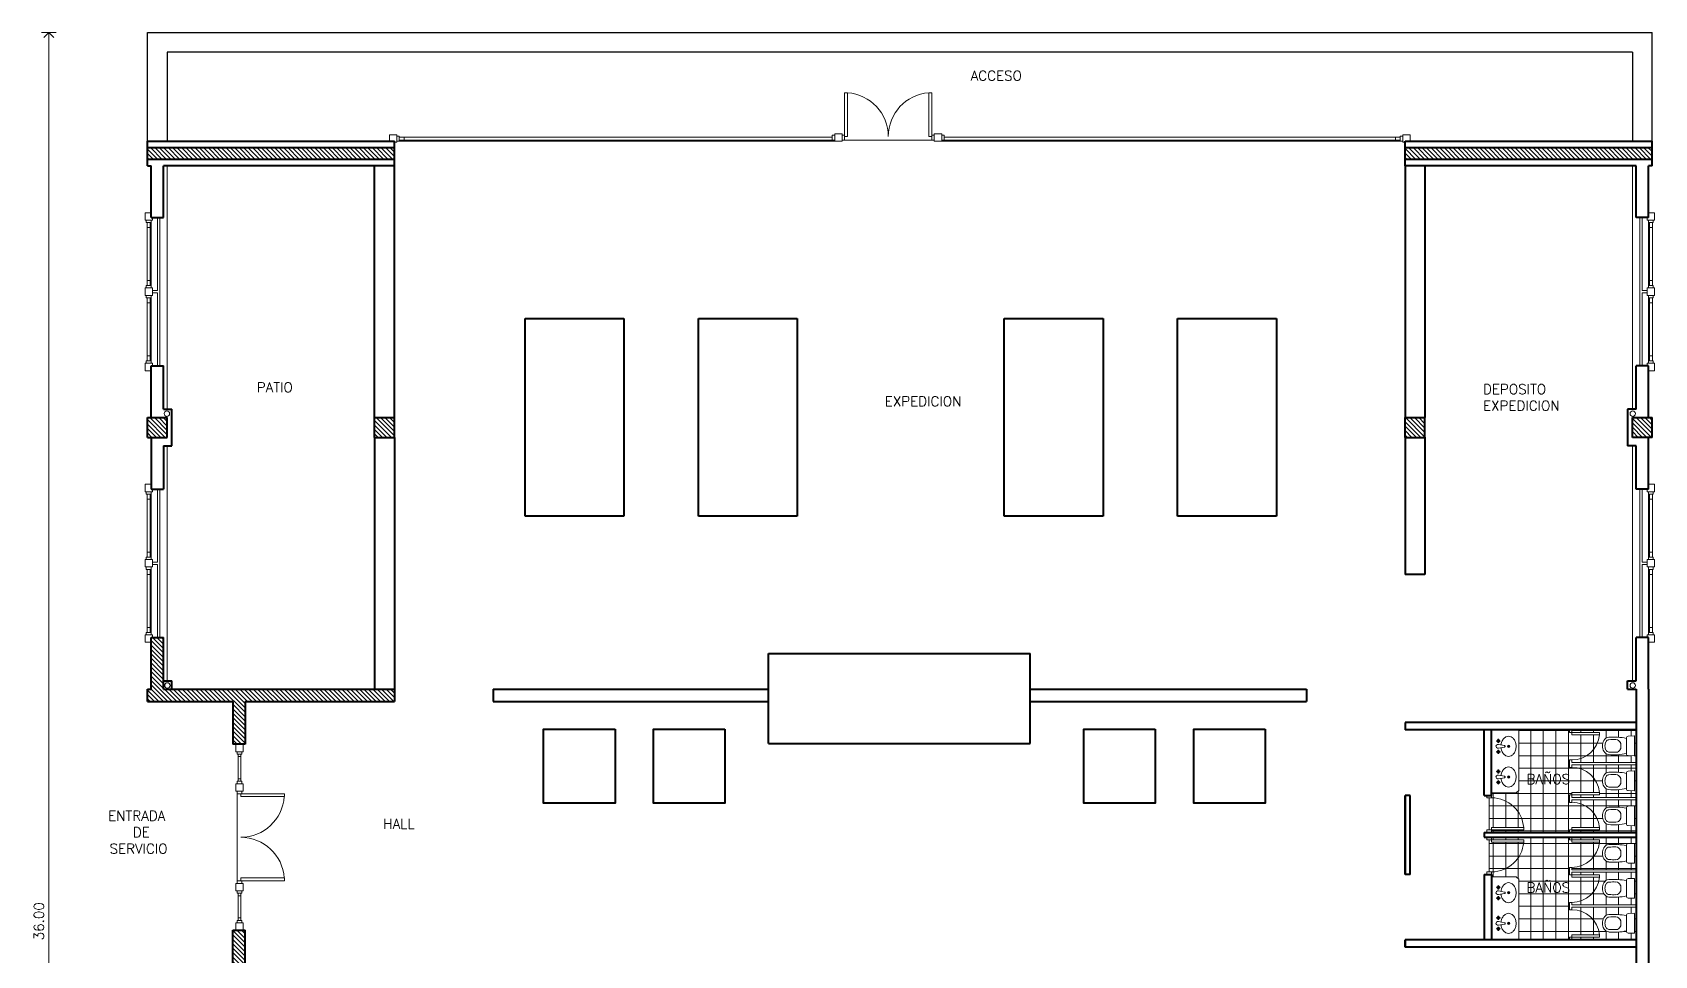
# Model space of a CAD drawing. Extents: x 952 to 1351, y -109 to 188.
# Drawn here: x 1033.62 to 1066.48, y 169.06 to 187.75 of the extents above; entities that cross this region are included whole.
import ezdxf

# ---------------------------------------------------------------- set-up
doc = ezdxf.new("R2010")
doc.units = 0
doc.header["$LTSCALE"] = 0.5
doc.layers.get('0').update_dxf_attribs({"linetype": 'CONTINUOUS'})
doc.layers.get('Defpoints').update_dxf_attribs({"linetype": 'CONTINUOUS'})
for name, color, linetype, lineweight in [('Acotaciones', 9, 'CONTINUOUS', 9), ('Carpintería', 55, 'CONTINUOUS', 20), ('Detalles .05', 243, 'CONTINUOUS', 5), ('Detalles 01', 8, 'CONTINUOUS', 9), ('Equipamiento fijo', 31, 'CONTINUOUS', 13), ('Equipamiento movil', 33, 'CONTINUOUS', 9), ('Muros corte', 7, 'CONTINUOUS', 40), ('Muros vista', 253, 'CONTINUOUS', 25), ('Punta 02', 11, 'CONTINUOUS', 20), ('Tratamiento pisos', 251, 'CONTINUOUS', 9)]:
    doc.layers.add(name, color=color, linetype=linetype, lineweight=lineweight)
doc.styles.add('Texto 2 mm', font='simplex.shx', dxfattribs={"height": 0.2})
doc.dimstyles.new('Segunda línea', dxfattribs={"dimscale": 0, "dimtxt": 0.2, "dimasz": 0.2, "dimexe": 0.15, "dimexo": 0.5, "dimgap": 0.1, "dimtad": 1, "dimzin": 4, "dimdsep": 46, "dimtxsty": 'Texto 2 mm', "dimblk": 'OPEN90', "dimcen": 2.5, "dimclrd": 256, "dimclre": 256, "dimclrt": 256, "dimadec": 0, "dimazin": 0, "dimtfac": 1, "dimtmove": 2, "dimatfit": 3, "dimldrblk": 'OPEN90', "dimfxl": 1, "dimtolj": 1, "dimtzin": 0, "dimlwd": -1, "dimlwe": -1, "dimarcsym": 0})
pattern_1 = [(360, (-46.52064, 50.42395), (6e-17, 0.254), []), (90, (-46.52064, 50.42395), (-0.254, 8e-17), [])]
pattern_2 = [(315, (938.219886, 1278.5997), (0.0449012806, 0.0449012806), [])]
pattern_3 = [(315, (923.744886, 1278.5997), (0.0449012806, 0.0449012806), [])]

# ---------------------------------------------------------------- blocks, each defined once
blk = doc.blocks.new('Lavamanos')
at = {"layer": 'Equipamiento movil'}
for p, q in [((-0.118, -0.158), (-0.138, -0.154)), ((-0.118, -0.167), (-0.138, -0.171)), ((-0.114, -0.154), (-0.118, -0.133)), ((-0.114, -0.171), (-0.118, -0.192)), ((-0.105, -0.154), (-0.101, -0.133)), ((-0.105, -0.171), (-0.101, -0.192)), ((-0.101, -0.158), (-0.08, -0.154)), ((-0.101, -0.167), (-0.08, -0.171)), ((-0.015, -0.037), (-0.038, -0.156)), ((0.013, -0.037), (0.036, -0.156)), ((0.102, -0.158), (0.081, -0.154)), ((0.102, -0.167), (0.081, -0.171)), ((0.106, -0.154), (0.102, -0.133)), ((0.106, -0.171), (0.102, -0.192)), ((0.115, -0.154), (0.119, -0.133)), ((0.115, -0.171), (0.119, -0.192)), ((0.119, -0.158), (0.14, -0.154)), ((0.119, -0.167), (0.14, -0.171))]:
    blk.add_line(p, q, dxfattribs=at)
for centre, radius in [((-0.001, 0.048), 0.0249), ((-0.001, 0.048), 0.014), ((-0.109, -0.162), 0.00541), ((0.11, -0.162), 0.00541)]:
    blk.add_circle(centre, radius, dxfattribs=at)
for centre, radius, start, end in [((-0.09, 0.045), 0.115, 150.9639, 180), ((-0.09, 0.045), 0.115, 180, 209.0361), ((-0.047, 0.021), 0.164, 126.7285, 150.9639), ((-0.019, -0.016), 0.211, 107.1746, 126.7285), ((-0.001, -0.075), 0.272, 90, 107.1746), ((-0.001, -0.075), 0.272, 72.8254, 90), ((0.017, -0.016), 0.211, 53.2715, 72.8254), ((0.045, 0.021), 0.164, 29.0361, 53.2715), ((0.088, 0.045), 0.115, 0, 29.0361), ((0.088, 0.045), 0.115, 330.9639, 360), ((-0.047, 0.069), 0.164, 209.0361, 233.2715), ((-0.019, 0.106), 0.211, 233.2715, 252.8254), ((-0.136, -0.163), 0.00882, 105.2781, 254.7219), ((-0.109, -0.162), 0.0226, 108.6122, 162.265), ((-0.109, -0.162), 0.0226, 198.6122, 252.265), ((-0.109, -0.136), 0.00882, 15.2781, 164.7219), ((-0.109, -0.162), 0.00976, 119.0054, 153.1041), ((-0.109, -0.162), 0.00976, 209.0054, 243.1041), ((-0.109, -0.189), 0.00882, 195.2781, 344.7219), ((-0.117, -0.163), 0.00254, 349.6493, 12.8593), ((-0.109, -0.155), 0.00254, 259.6493, 282.8593), ((-0.109, -0.17), 0.00254, 79.6493, 102.8593), ((-0.109, -0.162), 0.00976, 29.0054, 63.1041), ((-0.109, -0.162), 0.00976, 299.0054, 333.1041), ((-0.101, -0.162), 0.00254, 169.6493, 192.8593), ((-0.109, -0.162), 0.0226, 18.6122, 72.265), ((-0.109, -0.162), 0.0226, 288.6122, 342.265), ((-0.001, 0.165), 0.272, 252.8254, 264.2829), ((-0.083, -0.162), 0.00882, 285.2781, 74.7219), ((-0.001, -0.171), 0.0398, 158.1761, 21.8239), ((-0.001, -0.035), 0.014, 352.3829, 187.2442), ((-0.001, 0.165), 0.272, 275.7171, 287.1746), ((0.084, -0.162), 0.00882, 105.2781, 254.7219), ((0.017, 0.106), 0.211, 287.1746, 306.7285), ((0.11, -0.162), 0.0226, 107.735, 161.3878), ((0.11, -0.162), 0.0226, 197.735, 251.3878), ((0.111, -0.136), 0.00882, 15.2781, 164.7219), ((0.11, -0.162), 0.00976, 116.8959, 150.9946), ((0.11, -0.162), 0.00976, 206.8959, 240.9946), ((0.11, -0.189), 0.00882, 195.2781, 344.7219), ((0.103, -0.162), 0.00254, 347.1407, 10.3507), ((0.111, -0.155), 0.00254, 257.1407, 280.3507), ((0.11, -0.17), 0.00254, 77.1407, 100.3507), ((0.11, -0.162), 0.00976, 26.8959, 60.9946), ((0.11, -0.162), 0.00976, 296.8959, 330.9946), ((0.118, -0.163), 0.00254, 167.1407, 190.3507), ((0.11, -0.162), 0.0226, 287.735, 341.3878), ((0.11, -0.162), 0.0226, 17.735, 71.3878), ((0.137, -0.163), 0.00882, 285.2781, 74.7219), ((0.045, 0.069), 0.164, 306.7285, 330.9639)]:
    blk.add_arc(centre, radius, start, end, dxfattribs=at)
blk = doc.blocks.new('inodoro')
at = {"layer": 'Equipamiento fijo'}
for p, q in [((-0.197, 0.127), (-0.202, 0.008)), ((0.194, 0), (-0.194, 0)), ((-0.157, 0.165), (0.157, 0.165)), ((0.197, 0.127), (0.202, 0.008))]:
    blk.add_line(p, q, dxfattribs=at)
for centre, radius, start, end in [((1.09, 0.422), 1.27, 175.4777, 191.6858), ((-0.051, 0.512), 0.125, 117.5857, 175.5072), ((1.095, 0.422), 1.224, 175.5072, 182.1425), ((-0.028, 0.381), 0.101, 182.7072, 247.2321), ((-0.051, 0.512), 0.075, 117.5857, 175.5072), ((0, 0.415), 0.235, 90, 117.5857), ((0, 0.415), 0.185, 90, 117.5857), ((0, 0.415), 0.235, 62.4143, 90), ((0, 0.415), 0.185, 62.4143, 90), ((0.028, 0.381), 0.101, 292.7679, 357.2928), ((0.051, 0.512), 0.075, 4.4928, 62.4143), ((0.051, 0.512), 0.125, 4.4928, 62.4143), ((-1.095, 0.422), 1.224, 357.8575, 4.4928), ((-1.024, 0.418), 1.205, 347.8749, 4.9616), ((-0.194, 0.008), 0.00803, 177.6578, 269.7397), ((-0.157, 0.125), 0.04, 90, 177.3974), ((-0.014, 0.396), 0.12, 243.7978, 262.0389), ((0, 0.483), 0.208, 261.594, 278.406), ((0.014, 0.396), 0.12, 277.9611, 296.2022), ((0.157, 0.125), 0.04, 2.6026, 90), ((0.195, 0.007), 0.00742, 265.6488, 0.2402), ((0.194, 0.008), 0.008, 355.889, 2.6026)]:
    blk.add_arc(centre, radius, start, end, dxfattribs=at)
blk = doc.blocks.new('_Open90')
at = {"color": 0, "linetype": 'ByBlock', "lineweight": -2}
for p, q in [((0, 0), (-1, 0)), ((-0.5, 0.5), (0, 0)), ((0, 0), (-0.5, -0.5))]:
    blk.add_line(p, q, dxfattribs=at)
blk = doc.blocks.new('*D432')
at = {"layer": 'Acotaciones', "transparency": 16777216}
for p, q in [((1034.1, 187.754), (1033.8, 187.754)), ((1033.95, 187.554), (1033.95, 151.954)), ((1034.1, 151.754), (1033.8, 151.754))]:
    blk.add_line(p, q, dxfattribs=at)
at = {"layer": 'Defpoints', "color": 0, "transparency": 16777216}
for p in [(1034.6, 187.754), (1033.95, 151.754), (1034.6, 151.754)]:
    blk.add_point(p, dxfattribs=at)
at = {"layer": 'Acotaciones', "transparency": 16777216, "xscale": 0.2, "yscale": 0.2, "zscale": 0.2}
for p, rotation in [((1033.95, 187.754), 90), ((1033.95, 151.754), 270)]:
    blk.add_blockref('_Open90', p, dxfattribs=dict(at, rotation=rotation))
at = {"layer": 'Acotaciones', "transparency": 16777216, "insert": (1033.75, 169.754), "char_height": 0.2, "attachment_point": 5, "rotation": 90, "style": 'Texto 2 mm'}
blk.add_mtext('\\A1;36.00', dxfattribs=at)

msp = doc.modelspace()

# ---------------------------------------------------------------- hatches: boundary and pattern name
at = {"layer": 'Detalles 01'}
h = msp.add_hatch(dxfattribs=at)
h.set_pattern_fill('ANSI31', color=256, scale=0.02, angle=-90, style=0)
h.set_pattern_definition(pattern_3)
h.paths.add_polyline_path([(1040.95, 185.184), (1040.95, 185.424), (1035.95, 185.424), (1035.95, 185.184)])
h = msp.add_hatch(dxfattribs=at)
h.set_pattern_fill('ANSI31', color=256, scale=0.02, angle=-90, style=0)
h.set_pattern_definition([(315, (891.002203, 1281.41947), (0.0449012806, 0.0449012806), [])])
h.paths.add_polyline_path([(1066.425, 185.184), (1066.425, 185.424), (1061.425, 185.424), (1061.425, 185.184)])
h = msp.add_hatch(dxfattribs=at)
h.set_pattern_fill('ANSI31', color=256, scale=0.02, angle=-90, style=0)
h.set_pattern_definition(pattern_3)
h.paths.add_polyline_path([(1036.35, 179.554), (1036.35, 179.954), (1035.95, 179.954), (1035.95, 179.554)])
h = msp.add_hatch(dxfattribs=at)
h.set_pattern_fill('ANSI31', color=256, scale=0.02, angle=-90, style=0)
h.set_pattern_definition(pattern_3)
h.paths.add_polyline_path([(1040.55, 179.554), (1040.95, 179.554), (1040.95, 179.954), (1040.55, 179.954)])
h = msp.add_hatch(dxfattribs=at)
h.set_pattern_fill('ANSI31', color=256, scale=0.02, angle=-90, style=0)
h.set_pattern_definition(pattern_2)
h.paths.add_polyline_path([(1061.425, 179.954), (1061.425, 179.554), (1061.825, 179.554), (1061.825, 179.954)])
h = msp.add_hatch(dxfattribs=at)
h.set_pattern_fill('ANSI31', color=256, scale=0.02, angle=-90, style=0)
h.set_pattern_definition(pattern_2)
h.paths.add_polyline_path([(1066.425, 179.954), (1066.025, 179.954), (1066.025, 179.554), (1066.425, 179.554)])
h = msp.add_hatch(dxfattribs=at)
h.set_pattern_fill('ANSI31,_O', color=256, scale=0.02, angle=-90)
h.set_pattern_definition(pattern_3)
h.paths.add_polyline_path([(1037.675, 173.338), (1037.925, 173.338), (1037.925, 174.204), (1040.95, 174.204), (1040.95, 174.454), (1036.275, 174.454), (1036.275, 175.504), (1036.025, 175.504), (1036.025, 174.454), (1035.95, 174.454), (1035.95, 174.204), (1037.675, 174.204)])
h = msp.add_hatch(dxfattribs=at)
h.set_pattern_fill('ANSI31,_O', color=256, scale=0.02, angle=-90)
h.set_pattern_definition(pattern_3)
h.paths.add_polyline_path([(1037.925, 169.571), (1037.675, 169.571), (1037.675, 168.704), (1035.95, 168.704), (1035.95, 168.454), (1036.025, 168.454), (1036.025, 167.404), (1036.275, 167.404), (1036.275, 168.454), (1040.95, 168.454), (1040.95, 168.704), (1037.925, 168.704)])
at = {"layer": 'Tratamiento pisos'}
h = msp.add_hatch(dxfattribs=at)
h.set_pattern_fill('NET,_O', color=256, scale=0.08)
h.set_pattern_definition(pattern_1)
h.paths.add_polyline_path([(1064.8, 172.871), (1064.75, 172.871), (1064.75, 173.021), (1064.8, 173.021, 0.385126), (1065.358, 173.529), (1064.8, 173.529), (1064.8, 173.579), (1064.75, 173.579), (1064.75, 173.629), (1063.725, 173.629), (1063.725, 172.404), (1063.675, 172.354), (1063.175, 172.354), (1063.175, 172.304), (1063.175, 172.254, -0.389604), (1063.825, 171.654), (1063.825, 171.604), (1063.175, 171.604), (1063.175, 171.554), (1064.75, 171.554), (1064.75, 171.604), (1064.8, 171.604), (1064.8, 171.654), (1065.358, 171.654, 0.385126), (1064.8, 172.162), (1064.75, 172.162), (1064.75, 172.312), (1064.8, 172.312), (1064.8, 172.362), (1065.358, 172.362, 0.385295)])
h.paths.add_polyline_path([(1063.175, 172.254), (1063.125, 172.254), (1063.125, 171.604), (1063.175, 171.604), (1063.175, 171.654), (1063.825, 171.654, 0.389604)])
h.paths.add_polyline_path([(1063.825, 171.354), (1063.175, 171.354), (1063.175, 171.404), (1063.125, 171.404), (1063.125, 170.754), (1063.175, 170.754, 0.389604)])
h.paths.add_polyline_path([(1065.358, 171.354), (1064.8, 171.354), (1064.8, 171.404), (1064.75, 171.404), (1064.75, 171.454), (1063.175, 171.454), (1063.175, 171.404), (1063.825, 171.404), (1063.825, 171.354, -0.389604), (1063.175, 170.754), (1063.175, 170.704), (1063.175, 170.654), (1063.675, 170.654), (1063.7, 170.629), (1065.356, 170.629, 0.00745), (1065.358, 170.646), (1064.8, 170.646), (1064.8, 170.696), (1064.75, 170.696), (1064.75, 170.846), (1064.8, 170.846, 0.385126)])
h.paths.add_polyline_path([(1065.356, 170.629), (1063.7, 170.629), (1063.725, 170.604), (1063.725, 169.379), (1064.75, 169.379), (1064.75, 169.429), (1064.8, 169.429), (1064.8, 169.479), (1065.358, 169.479, 0.385126), (1064.8, 169.987), (1064.75, 169.987), (1064.75, 170.137), (1064.8, 170.137, 0.376763)])
h = msp.add_hatch(dxfattribs=at)
h.set_pattern_fill('NET,_O', color=256, scale=0.08)
h.set_pattern_definition(pattern_1)
h.paths.add_polyline_path([(1066.1, 173.629), (1064.8, 173.629), (1064.8, 173.579), (1065.358, 173.579), (1065.358, 173.529, -0.385126), (1064.8, 173.021), (1064.8, 172.971), (1066.1, 172.971)])
h.paths.add_polyline_path([(1065.447, 173.196, -0.12095), (1065.42, 173.305, -0.12095), (1065.447, 173.414, -0.258252), (1065.548, 173.48, -0.070839), (1065.905, 173.458), (1065.905, 173.461, -0.400971), (1065.943, 173.501), (1066.062, 173.507, -0.430271), (1066.07, 173.499), (1066.07, 173.111, -0.437884), (1066.063, 173.103, -0.029302), (1066.062, 173.103), (1065.943, 173.108, -0.400971), (1065.905, 173.148), (1065.905, 173.151, -0.074693), (1065.548, 173.129, -0.258252)], flags=16)
h.paths.add_polyline_path([(1065.491, 173.219, -0.12095), (1065.47, 173.305, -0.12095), (1065.491, 173.39, -0.258252), (1065.552, 173.431, -0.028516), (1065.691, 173.434, -0.295056), (1065.782, 173.372, -0.07976), (1065.793, 173.335, -0.073488), (1065.793, 173.274, -0.07976), (1065.782, 173.238, -0.295056), (1065.691, 173.176, -0.028516), (1065.552, 173.179, -0.258252)], flags=0)
h = msp.add_hatch(dxfattribs=at)
h.set_pattern_fill('NET,_O', color=256, scale=0.08)
h.set_pattern_definition(pattern_1)
h.paths.add_polyline_path([(1066.1, 172.921), (1064.8, 172.921), (1064.8, 172.871, -0.385126), (1065.358, 172.362), (1065.358, 172.312), (1064.8, 172.312), (1064.8, 172.262), (1066.1, 172.262)])
h.paths.add_polyline_path([(1065.447, 172.705, -0.258252), (1065.548, 172.772, -0.070839), (1065.905, 172.75), (1065.905, 172.753, -0.400971), (1065.943, 172.793), (1066.062, 172.798, -0.430271), (1066.07, 172.79), (1066.07, 172.402, -0.437884), (1066.063, 172.394, -0.029302), (1066.062, 172.394), (1065.943, 172.4, -0.400971), (1065.905, 172.44), (1065.905, 172.443, -0.074693), (1065.548, 172.421, -0.258252), (1065.447, 172.487, -0.12095), (1065.42, 172.596, -0.12095)], flags=16)
h.paths.add_polyline_path([(1065.491, 172.682, -0.258252), (1065.552, 172.722, -0.028516), (1065.691, 172.725, -0.295056), (1065.782, 172.663, -0.07976), (1065.793, 172.627, -0.073488), (1065.793, 172.566, -0.07976), (1065.782, 172.529, -0.295056), (1065.691, 172.467, -0.028516), (1065.552, 172.47, -0.258252), (1065.491, 172.51, -0.12095), (1065.47, 172.596, -0.12095)], flags=0)
h = msp.add_hatch(dxfattribs=at)
h.set_pattern_fill('NET,_O', color=256, scale=0.08)
h.set_pattern_definition(pattern_1)
h.paths.add_polyline_path([(1066.1, 172.212), (1064.8, 172.212), (1064.8, 172.162, -0.385126), (1065.358, 171.654), (1065.358, 171.604), (1064.8, 171.604), (1064.8, 171.554), (1066.1, 171.554)])
h.paths.add_polyline_path([(1065.548, 172.064, -0.070839), (1065.905, 172.041), (1065.905, 172.045, -0.400971), (1065.943, 172.085), (1066.062, 172.09, -0.430271), (1066.07, 172.082), (1066.07, 171.694, -0.437884), (1066.063, 171.686, -0.029302), (1066.062, 171.686), (1065.943, 171.691, -0.400971), (1065.905, 171.731), (1065.905, 171.735, -0.074693), (1065.548, 171.712, -0.258252), (1065.447, 171.779, -0.12095), (1065.42, 171.888, -0.12095), (1065.447, 171.997, -0.258252)], flags=16)
h.paths.add_polyline_path([(1065.552, 172.014, -0.028516), (1065.691, 172.017, -0.295056), (1065.782, 171.955, -0.07976), (1065.793, 171.918, -0.073488), (1065.793, 171.858, -0.07976), (1065.782, 171.821, -0.295056), (1065.691, 171.759, -0.028516), (1065.552, 171.762, -0.258252), (1065.491, 171.802, -0.12095), (1065.47, 171.888, -0.12095), (1065.491, 171.974, -0.258252)], flags=0)
h = msp.add_hatch(dxfattribs=at)
h.set_pattern_fill('NET,_O', color=256, scale=0.08)
h.set_pattern_definition(pattern_1)
h.paths.add_polyline_path([(1066.1, 171.454), (1064.8, 171.454), (1064.8, 171.404), (1065.358, 171.404), (1065.358, 171.354, -0.385126), (1064.8, 170.846), (1064.8, 170.796), (1066.1, 170.796)])
h.paths.add_polyline_path([(1065.548, 171.305, -0.070839), (1065.905, 171.283), (1065.905, 171.286, -0.400971), (1065.943, 171.326), (1066.062, 171.332, -0.430271), (1066.07, 171.324), (1066.07, 170.936, -0.437884), (1066.063, 170.928, -0.029302), (1066.062, 170.928), (1065.943, 170.933, -0.400971), (1065.905, 170.973), (1065.905, 170.976, -0.074693), (1065.548, 170.954, -0.258252), (1065.447, 171.021, -0.12095), (1065.42, 171.13, -0.12095), (1065.447, 171.239, -0.258252)], flags=16)
h.paths.add_polyline_path([(1065.552, 171.256, -0.028516), (1065.691, 171.259, -0.295056), (1065.782, 171.197, -0.07976), (1065.793, 171.16, -0.073488), (1065.793, 171.099, -0.07976), (1065.782, 171.063, -0.295056), (1065.691, 171.001, -0.028516), (1065.552, 171.004, -0.258252), (1065.491, 171.044, -0.12095), (1065.47, 171.13, -0.12095), (1065.491, 171.215, -0.258252)], flags=0)
h = msp.add_hatch(dxfattribs=at)
h.set_pattern_fill('NET,_O', color=256, scale=0.08)
h.set_pattern_definition(pattern_1)
h.paths.add_polyline_path([(1066.1, 170.629), (1065.356, 170.629, -0.376596), (1064.8, 170.137), (1064.8, 170.087), (1066.1, 170.087)])
h.paths.add_polyline_path([(1065.447, 170.312, -0.12095), (1065.42, 170.421, -0.12095), (1065.447, 170.53, -0.258252), (1065.548, 170.597, -0.070839), (1065.905, 170.575), (1065.905, 170.578, -0.400971), (1065.943, 170.618), (1066.062, 170.623, -0.430271), (1066.07, 170.615), (1066.07, 170.227, -0.437884), (1066.063, 170.219, -0.029302), (1066.062, 170.219), (1065.943, 170.225, -0.400971), (1065.905, 170.265), (1065.905, 170.268, -0.074693), (1065.548, 170.246, -0.258252)], flags=16)
h.paths.add_polyline_path([(1065.491, 170.335, -0.12095), (1065.47, 170.421, -0.12095), (1065.491, 170.507, -0.258252), (1065.552, 170.547, -0.028516), (1065.691, 170.55, -0.295056), (1065.782, 170.488, -0.07976), (1065.793, 170.452, -0.073488), (1065.793, 170.391, -0.07976), (1065.782, 170.354, -0.295056), (1065.691, 170.292, -0.028516), (1065.552, 170.295, -0.258252)], flags=0)
h.paths.add_polyline_path([(1066.1, 170.746), (1064.8, 170.746), (1064.8, 170.696), (1065.358, 170.696), (1065.358, 170.646, -0.00745), (1065.356, 170.629), (1066.1, 170.629)])
h = msp.add_hatch(dxfattribs=at)
h.set_pattern_fill('NET,_O', color=256, scale=0.08)
h.set_pattern_definition(pattern_1)
h.paths.add_polyline_path([(1066.1, 170.037), (1064.8, 170.037), (1064.8, 169.987, -0.385126), (1065.358, 169.479), (1065.358, 169.429), (1064.8, 169.429), (1064.8, 169.379), (1066.1, 169.379)])
h.paths.add_polyline_path([(1065.548, 169.889, -0.070839), (1065.905, 169.866), (1065.905, 169.87, -0.400971), (1065.943, 169.91), (1066.062, 169.915, -0.430271), (1066.07, 169.907), (1066.07, 169.519, -0.437884), (1066.063, 169.511, -0.029302), (1066.062, 169.511), (1065.943, 169.516, -0.400971), (1065.905, 169.556), (1065.905, 169.56, -0.074693), (1065.548, 169.537, -0.258252), (1065.447, 169.604, -0.12095), (1065.42, 169.713, -0.12095), (1065.447, 169.822, -0.258252)], flags=16)
h.paths.add_polyline_path([(1065.552, 169.839, -0.028516), (1065.691, 169.842, -0.295056), (1065.782, 169.78, -0.07976), (1065.793, 169.743, -0.073488), (1065.793, 169.683, -0.07976), (1065.782, 169.646, -0.295056), (1065.691, 169.584, -0.028516), (1065.552, 169.587, -0.258252), (1065.491, 169.627, -0.12095), (1065.47, 169.713, -0.12095), (1065.491, 169.799, -0.258252)], flags=0)

# ---------------------------------------------------------------- linework, layer by layer
at = {"layer": 'Carpintería'}
for p, q in [((1050.07, 186.532), (1050.07, 185.649)), ((1050.07, 186.532), (1050.13, 186.532)), ((1050.13, 186.532), (1050.13, 185.649)), ((1051.776, 186.532), (1051.776, 185.649)), ((1051.836, 186.532), (1051.776, 186.532)), ((1051.836, 186.532), (1051.836, 185.649)), ((1041, 185.679), (1040.85, 185.679)), ((1040.85, 185.679), (1040.85, 185.554)), ((1041, 185.529), (1041, 185.679)), ((1041, 185.654), (1041.05, 185.654)), ((1041.05, 185.654), (1041.05, 185.554)), ((1049.87, 185.674), (1049.82, 185.674)), ((1049.82, 185.574), (1049.82, 185.674)), ((1050.02, 185.699), (1049.87, 185.699)), ((1049.87, 185.699), (1049.87, 185.549)), ((1050.02, 185.699), (1050.02, 185.549)), ((1050.02, 185.674), (1050.07, 185.674)), ((1050.07, 185.674), (1050.07, 185.574)), ((1050.07, 185.649), (1050.13, 185.649)), ((1051.836, 185.649), (1051.776, 185.649)), ((1051.886, 185.674), (1051.836, 185.674)), ((1051.836, 185.574), (1051.836, 185.674)), ((1052.036, 185.699), (1051.886, 185.699)), ((1051.886, 185.699), (1051.886, 185.549)), ((1052.036, 185.699), (1052.036, 185.549)), ((1052.036, 185.674), (1052.086, 185.674)), ((1052.086, 185.674), (1052.086, 185.574)), ((1061.375, 185.654), (1061.325, 185.654)), ((1061.325, 185.554), (1061.325, 185.654)), ((1061.375, 185.529), (1061.375, 185.679)), ((1061.525, 185.679), (1061.375, 185.679)), ((1061.525, 185.679), (1061.525, 185.554)), ((1041, 185.529), (1040.95, 185.529)), ((1041.05, 185.554), (1041, 185.554)), ((1042.817, 185.634), (1041.05, 185.634)), ((1042.817, 185.574), (1041.05, 185.574)), ((1049.82, 185.634), (1041.15, 185.634)), ((1041.15, 185.634), (1041.15, 185.574)), ((1049.87, 185.574), (1041.15, 185.574)), ((1049.82, 185.574), (1049.87, 185.574)), ((1050.02, 185.549), (1049.87, 185.549)), ((1050.07, 185.574), (1050.02, 185.574)), ((1051.886, 185.574), (1051.836, 185.574)), ((1052.036, 185.549), (1051.886, 185.549)), ((1061.325, 185.574), (1052.036, 185.574)), ((1052.086, 185.574), (1052.036, 185.574)), ((1061.325, 185.634), (1052.086, 185.634)), ((1061.225, 185.574), (1061.225, 185.634)), ((1061.325, 185.554), (1061.375, 185.554)), ((1061.425, 185.529), (1061.375, 185.529)), ((1035.9, 183.954), (1035.9, 184.104)), ((1035.9, 184.104), (1036.025, 184.104)), ((1036.05, 183.954), (1036.05, 184.004)), ((1066.325, 183.954), (1066.325, 184.004)), ((1066.475, 184.104), (1066.35, 184.104)), ((1066.475, 183.954), (1066.475, 184.104)), ((1035.9, 183.954), (1036.05, 183.954)), ((1035.925, 183.954), (1035.925, 183.904)), ((1035.925, 183.904), (1036.025, 183.904)), ((1035.945, 183.904), (1035.945, 182.629)), ((1035.945, 183.804), (1036.005, 183.804)), ((1036.005, 183.904), (1036.005, 182.629)), ((1036.025, 183.904), (1036.025, 183.954)), ((1066.475, 183.954), (1066.325, 183.954)), ((1066.35, 183.904), (1066.35, 183.954)), ((1066.45, 183.904), (1066.35, 183.904)), ((1066.37, 183.904), (1066.37, 182.629)), ((1066.43, 183.804), (1066.37, 183.804)), ((1066.43, 183.904), (1066.43, 182.629)), ((1066.45, 183.954), (1066.45, 183.904)), ((1035.945, 182.729), (1036.005, 182.729)), ((1066.43, 182.729), (1066.37, 182.729)), ((1035.9, 182.429), (1035.9, 182.579)), ((1035.9, 182.579), (1036.05, 182.579)), ((1035.9, 182.429), (1036.05, 182.429)), ((1035.925, 182.579), (1035.925, 182.629)), ((1036.025, 182.629), (1035.925, 182.629)), ((1035.925, 182.429), (1035.925, 182.379)), ((1035.925, 182.379), (1036.025, 182.379)), ((1035.945, 182.379), (1035.945, 181.104)), ((1036.005, 182.379), (1036.005, 181.104)), ((1036.025, 182.629), (1036.025, 182.579)), ((1036.025, 182.379), (1036.025, 182.429)), ((1036.05, 182.429), (1036.05, 182.579)), ((1066.325, 182.429), (1066.325, 182.579)), ((1066.475, 182.579), (1066.325, 182.579)), ((1066.475, 182.429), (1066.325, 182.429)), ((1066.35, 182.629), (1066.45, 182.629)), ((1066.35, 182.629), (1066.35, 182.579)), ((1066.35, 182.379), (1066.35, 182.429)), ((1066.45, 182.379), (1066.35, 182.379)), ((1066.37, 182.379), (1066.37, 181.104)), ((1066.43, 182.379), (1066.43, 181.104)), ((1066.45, 182.579), (1066.45, 182.629)), ((1066.45, 182.429), (1066.45, 182.379)), ((1066.475, 182.429), (1066.475, 182.579)), ((1035.945, 182.279), (1036.005, 182.279)), ((1066.43, 182.279), (1066.37, 182.279)), ((1035.9, 181.054), (1036.05, 181.054)), ((1035.9, 181.054), (1035.9, 180.904)), ((1035.925, 181.104), (1036.025, 181.104)), ((1035.925, 181.054), (1035.925, 181.104)), ((1035.945, 181.204), (1036.005, 181.204)), ((1036.025, 181.104), (1036.025, 181.054)), ((1036.05, 181.054), (1036.05, 181.004)), ((1066.475, 181.054), (1066.325, 181.054)), ((1066.325, 181.054), (1066.325, 181.004)), ((1066.45, 181.104), (1066.35, 181.104)), ((1066.35, 181.104), (1066.35, 181.054)), ((1066.43, 181.204), (1066.37, 181.204)), ((1066.45, 181.054), (1066.45, 181.104)), ((1066.475, 181.054), (1066.475, 180.904)), ((1035.9, 180.904), (1036.025, 180.904)), ((1066.475, 180.904), (1066.35, 180.904)), ((1035.9, 178.454), (1035.9, 178.604)), ((1035.9, 178.604), (1036.025, 178.604)), ((1035.9, 178.454), (1036.05, 178.454)), ((1035.925, 178.454), (1035.925, 178.404)), ((1036.025, 178.404), (1036.025, 178.454)), ((1036.05, 178.454), (1036.05, 178.504)), ((1066.325, 178.454), (1066.325, 178.504)), ((1066.475, 178.454), (1066.325, 178.454)), ((1066.475, 178.604), (1066.35, 178.604)), ((1066.35, 178.404), (1066.35, 178.454)), ((1066.45, 178.454), (1066.45, 178.404)), ((1066.475, 178.454), (1066.475, 178.604)), ((1035.925, 178.404), (1036.025, 178.404)), ((1035.945, 178.404), (1035.945, 177.129)), ((1035.945, 178.304), (1036.005, 178.304)), ((1036.005, 178.404), (1036.005, 177.129)), ((1066.45, 178.404), (1066.35, 178.404)), ((1066.37, 178.404), (1066.37, 177.129)), ((1066.43, 178.304), (1066.37, 178.304)), ((1066.43, 178.404), (1066.43, 177.129)), ((1035.925, 177.079), (1035.925, 177.129)), ((1036.025, 177.129), (1035.925, 177.129)), ((1035.945, 177.229), (1036.005, 177.229)), ((1036.025, 177.129), (1036.025, 177.079)), ((1066.35, 177.129), (1066.45, 177.129)), ((1066.35, 177.129), (1066.35, 177.079)), ((1066.43, 177.229), (1066.37, 177.229)), ((1066.45, 177.079), (1066.45, 177.129)), ((1035.9, 176.929), (1035.9, 177.079)), ((1035.9, 177.079), (1036.05, 177.079)), ((1035.9, 176.929), (1036.05, 176.929)), ((1035.925, 176.929), (1035.925, 176.879)), ((1035.925, 176.879), (1036.025, 176.879)), ((1035.945, 176.879), (1035.945, 175.604)), ((1035.945, 176.779), (1036.005, 176.779)), ((1036.005, 176.879), (1036.005, 175.604)), ((1036.025, 176.879), (1036.025, 176.929)), ((1036.05, 176.929), (1036.05, 177.079)), ((1066.325, 176.929), (1066.325, 177.079)), ((1066.475, 177.079), (1066.325, 177.079)), ((1066.475, 176.929), (1066.325, 176.929)), ((1066.35, 176.879), (1066.35, 176.929)), ((1066.45, 176.879), (1066.35, 176.879)), ((1066.37, 176.879), (1066.37, 175.604)), ((1066.43, 176.779), (1066.37, 176.779)), ((1066.43, 176.879), (1066.43, 175.604)), ((1066.45, 176.929), (1066.45, 176.879)), ((1066.475, 176.929), (1066.475, 177.079)), ((1035.9, 175.554), (1036.05, 175.554)), ((1035.9, 175.554), (1035.9, 175.404)), ((1035.925, 175.604), (1036.025, 175.604)), ((1035.925, 175.554), (1035.925, 175.604)), ((1035.945, 175.704), (1036.005, 175.704)), ((1036.025, 175.604), (1036.025, 175.554)), ((1036.05, 175.554), (1036.05, 175.504)), ((1066.475, 175.554), (1066.325, 175.554)), ((1066.325, 175.554), (1066.325, 175.504)), ((1066.45, 175.604), (1066.35, 175.604)), ((1066.35, 175.604), (1066.35, 175.554)), ((1066.43, 175.704), (1066.37, 175.704)), ((1066.45, 175.554), (1066.45, 175.604)), ((1066.475, 175.554), (1066.475, 175.404)), ((1035.9, 175.404), (1036.025, 175.404)), ((1066.475, 175.404), (1066.35, 175.404)), ((1064.75, 173.579), (1064.75, 173.629)), ((1064.8, 173.579), (1064.75, 173.579)), ((1064.8, 173.579), (1064.8, 173.629)), ((1064.8, 173.579), (1065.358, 173.579)), ((1064.8, 173.579), (1064.8, 173.529)), ((1064.8, 173.529), (1065.358, 173.529)), ((1065.358, 173.579), (1065.358, 173.529)), ((1037.738, 173.188), (1037.738, 173.338)), ((1037.738, 173.338), (1037.863, 173.338)), ((1037.738, 173.188), (1037.888, 173.188)), ((1037.763, 173.138), (1037.763, 173.188)), ((1037.863, 173.138), (1037.863, 173.188)), ((1037.888, 173.188), (1037.888, 173.338)), ((1037.763, 173.138), (1037.863, 173.138)), ((1037.783, 172.588), (1037.783, 173.138)), ((1037.783, 173.088), (1037.843, 173.088)), ((1037.843, 172.588), (1037.843, 173.138)), ((1064.8, 173.021), (1064.75, 173.021)), ((1064.75, 172.871), (1064.75, 173.021)), ((1064.8, 172.871), (1064.75, 172.871)), ((1064.8, 172.971), (1064.8, 173.021)), ((1066.1, 172.971), (1064.8, 172.971)), ((1066.1, 172.921), (1064.8, 172.921)), ((1064.8, 172.871), (1064.8, 172.921)), ((1037.738, 172.388), (1037.738, 172.538)), ((1037.888, 172.538), (1037.738, 172.538)), ((1037.738, 172.388), (1037.738, 172.538)), ((1037.888, 172.538), (1037.738, 172.538)), ((1037.763, 172.588), (1037.863, 172.588)), ((1037.763, 172.538), (1037.763, 172.588)), ((1037.763, 172.588), (1037.863, 172.588)), ((1037.763, 172.588), (1037.763, 172.538)), ((1037.783, 172.638), (1037.843, 172.638)), ((1037.863, 172.538), (1037.863, 172.588)), ((1037.863, 172.538), (1037.863, 172.588)), ((1037.888, 172.388), (1037.888, 172.538)), ((1037.888, 172.388), (1037.888, 172.538)), ((1037.888, 172.388), (1037.738, 172.388)), ((1037.888, 172.388), (1037.738, 172.388)), ((1037.763, 172.338), (1037.763, 172.388)), ((1037.763, 172.338), (1037.763, 172.388)), ((1037.763, 172.338), (1037.863, 172.338)), ((1037.863, 172.338), (1037.763, 172.338)), ((1038.721, 172.338), (1037.838, 172.338)), ((1037.838, 172.338), (1037.838, 172.278)), ((1038.721, 172.278), (1037.838, 172.278)), ((1037.863, 172.388), (1037.863, 172.338)), ((1037.863, 172.388), (1037.863, 172.338)), ((1038.721, 172.338), (1038.721, 172.278)), ((1063.075, 172.304), (1063.075, 172.254)), ((1063.075, 172.254), (1063.175, 172.254)), ((1063.175, 172.254), (1063.175, 172.304)), ((1064.75, 172.312), (1064.8, 172.312)), ((1064.75, 172.162), (1064.75, 172.312)), ((1064.8, 172.362), (1065.358, 172.362)), ((1064.8, 172.362), (1064.8, 172.312)), ((1064.8, 172.262), (1064.8, 172.312)), ((1064.8, 172.312), (1065.358, 172.312)), ((1064.8, 172.262), (1066.1, 172.262)), ((1064.8, 172.212), (1066.1, 172.212)), ((1064.8, 172.162), (1064.8, 172.212)), ((1065.358, 172.362), (1065.358, 172.312)), ((1064.75, 172.162), (1064.8, 172.162)), ((1063.075, 171.604), (1063.175, 171.604)), ((1063.075, 171.554), (1063.075, 171.604)), ((1063.825, 171.654), (1063.175, 171.654)), ((1063.175, 171.654), (1063.175, 171.604)), ((1063.175, 171.604), (1063.175, 171.554)), ((1063.175, 171.604), (1063.825, 171.604)), ((1063.825, 171.604), (1063.825, 171.654)), ((1064.75, 171.554), (1064.75, 171.604)), ((1064.75, 171.604), (1064.8, 171.604)), ((1064.8, 171.654), (1065.358, 171.654)), ((1064.8, 171.654), (1064.8, 171.604)), ((1064.8, 171.554), (1064.8, 171.604)), ((1064.8, 171.604), (1065.358, 171.604)), ((1065.358, 171.654), (1065.358, 171.604)), ((1063.075, 171.454), (1063.075, 171.404)), ((1063.075, 171.404), (1063.175, 171.404)), ((1063.175, 171.404), (1063.175, 171.454)), ((1063.175, 171.404), (1063.825, 171.404)), ((1063.175, 171.354), (1063.175, 171.404)), ((1063.825, 171.354), (1063.175, 171.354)), ((1063.825, 171.404), (1063.825, 171.354)), ((1064.75, 171.454), (1064.75, 171.404)), ((1064.75, 171.404), (1064.8, 171.404)), ((1064.8, 171.454), (1064.8, 171.404)), ((1064.8, 171.404), (1065.358, 171.404)), ((1064.8, 171.354), (1064.8, 171.404)), ((1064.8, 171.354), (1065.358, 171.354)), ((1065.358, 171.354), (1065.358, 171.404)), ((1037.863, 170.572), (1037.763, 170.572)), ((1037.763, 170.521), (1037.763, 170.571)), ((1037.763, 170.521), (1037.763, 170.571)), ((1037.763, 170.571), (1037.863, 170.571)), ((1038.721, 170.631), (1037.838, 170.631)), ((1037.838, 170.571), (1037.838, 170.631)), ((1038.721, 170.571), (1037.838, 170.571)), ((1037.863, 170.571), (1037.863, 170.521)), ((1037.863, 170.521), (1037.863, 170.571)), ((1038.721, 170.571), (1038.721, 170.631)), ((1063.075, 170.754), (1063.175, 170.754)), ((1063.075, 170.704), (1063.075, 170.754)), ((1063.175, 170.754), (1063.175, 170.704)), ((1064.75, 170.846), (1064.8, 170.846)), ((1064.75, 170.846), (1064.75, 170.696)), ((1064.75, 170.696), (1064.8, 170.696)), ((1064.8, 170.846), (1064.8, 170.796)), ((1064.8, 170.796), (1066.1, 170.796)), ((1064.8, 170.746), (1066.1, 170.746)), ((1064.8, 170.746), (1064.8, 170.696)), ((1064.8, 170.696), (1065.358, 170.696)), ((1064.8, 170.646), (1064.8, 170.696)), ((1064.8, 170.646), (1065.358, 170.646)), ((1065.358, 170.646), (1065.358, 170.696)), ((1037.738, 170.371), (1037.738, 170.521)), ((1037.738, 170.521), (1037.888, 170.521)), ((1037.738, 170.371), (1037.738, 170.521)), ((1037.888, 170.521), (1037.738, 170.521)), ((1037.738, 170.371), (1037.888, 170.371)), ((1037.888, 170.371), (1037.738, 170.371)), ((1037.763, 170.521), (1037.863, 170.521)), ((1037.763, 170.321), (1037.763, 170.371)), ((1037.763, 170.321), (1037.763, 170.371)), ((1037.763, 170.321), (1037.863, 170.321)), ((1037.863, 170.321), (1037.763, 170.321)), ((1037.783, 169.771), (1037.783, 170.321)), ((1037.783, 170.271), (1037.843, 170.271)), ((1037.843, 169.771), (1037.843, 170.321)), ((1037.863, 170.321), (1037.863, 170.371)), ((1037.863, 170.371), (1037.863, 170.321)), ((1037.888, 170.371), (1037.888, 170.521)), ((1037.888, 170.371), (1037.888, 170.521)), ((1064.8, 170.137), (1064.75, 170.137)), ((1064.75, 170.137), (1064.75, 169.987)), ((1064.8, 169.987), (1064.75, 169.987)), ((1064.8, 170.137), (1064.8, 170.087)), ((1066.1, 170.087), (1064.8, 170.087)), ((1066.1, 170.037), (1064.8, 170.037)), ((1064.8, 170.037), (1064.8, 169.987)), ((1037.738, 169.571), (1037.738, 169.721)), ((1037.888, 169.721), (1037.738, 169.721)), ((1037.888, 169.571), (1037.738, 169.571)), ((1037.763, 169.771), (1037.863, 169.771)), ((1037.763, 169.721), (1037.763, 169.771)), ((1037.783, 169.821), (1037.843, 169.821)), ((1037.863, 169.721), (1037.863, 169.771)), ((1037.888, 169.571), (1037.888, 169.721)), ((1064.8, 169.429), (1064.75, 169.429)), ((1064.75, 169.429), (1064.75, 169.379)), ((1064.8, 169.479), (1065.358, 169.479)), ((1064.8, 169.429), (1064.8, 169.479)), ((1064.8, 169.429), (1064.8, 169.379)), ((1064.8, 169.429), (1065.358, 169.429)), ((1065.358, 169.429), (1065.358, 169.479))]:
    msp.add_line(p, q, dxfattribs=at)
at = {"layer": 'Detalles 01'}
for p, q in [((1049.87, 185.554), (1041.05, 185.554)), ((1042.817, 185.554), (1041.05, 185.554)), ((1061.325, 185.554), (1052.036, 185.554)), ((1036.15, 182.529), (1036.15, 184.004)), ((1036.2, 181.004), (1036.2, 184.004)), ((1066.175, 181.004), (1066.175, 184.004)), ((1066.225, 182.529), (1066.225, 184.004)), ((1036.025, 182.629), (1036.025, 183.904)), ((1066.35, 182.629), (1066.35, 183.904)), ((1036.025, 181.104), (1036.025, 182.379)), ((1036.05, 182.529), (1036.15, 182.529)), ((1036.05, 182.479), (1036.15, 182.479)), ((1036.15, 181.004), (1036.15, 182.479)), ((1066.325, 182.529), (1066.225, 182.529)), ((1066.225, 181.004), (1066.225, 182.479)), ((1066.325, 182.479), (1066.225, 182.479)), ((1066.35, 181.104), (1066.35, 182.379)), ((1036.15, 177.029), (1036.15, 178.504)), ((1036.2, 175.504), (1036.2, 178.504)), ((1066.175, 175.504), (1066.175, 178.504)), ((1066.225, 177.029), (1066.225, 178.504)), ((1036.025, 177.129), (1036.025, 178.404)), ((1066.35, 177.129), (1066.35, 178.404)), ((1036.025, 175.604), (1036.025, 176.879)), ((1036.05, 177.029), (1036.15, 177.029)), ((1036.05, 176.979), (1036.15, 176.979)), ((1036.15, 175.504), (1036.15, 176.979)), ((1066.325, 177.029), (1066.225, 177.029)), ((1066.225, 175.504), (1066.225, 176.979)), ((1066.325, 176.979), (1066.225, 176.979)), ((1066.35, 175.604), (1066.35, 176.879))]:
    msp.add_line(p, q, dxfattribs=at)
for centre in [(1036.342, 180.034), (1066.033, 180.034), (1036.352, 174.53), (1066.033, 174.53)]:
    msp.add_circle(centre, 0.055, dxfattribs=at)
for centre, radius, start, end in [((1050.066, 185.647), 0.887, 0.1029, 85.8701), ((1051.84, 185.647), 0.887, 94.1299, 179.8971), ((1064.798, 173.584), 0.563, 270.1902, 354.4422), ((1064.798, 172.308), 0.563, 5.5578, 89.8098), ((1037.836, 172.342), 0.887, 270.1029, 355.8701), ((1063.173, 171.6), 0.654, 4.7184, 89.8628), ((1064.798, 171.6), 0.563, 5.5578, 89.8098), ((1037.836, 170.567), 0.887, 4.1299, 89.8971), ((1063.173, 171.408), 0.654, 270.1372, 355.2816), ((1064.798, 171.409), 0.563, 270.1902, 354.4422), ((1064.798, 170.7), 0.563, 270.1902, 354.4422), ((1064.798, 169.425), 0.563, 5.5578, 89.8098)]:
    msp.add_arc(centre, radius, start, end, dxfattribs=at)
at = {"layer": 'Equipamiento fijo'}
for p, q in [((1063.725, 172.404), (1063.725, 173.629)), ((1063.675, 172.354), (1063.175, 172.354)), ((1063.675, 172.354), (1063.725, 172.404)), ((1063.675, 170.654), (1063.175, 170.654)), ((1063.675, 170.654), (1063.725, 170.604)), ((1063.725, 170.604), (1063.725, 169.379))]:
    msp.add_line(p, q, dxfattribs=at)
at = {"layer": 'Muros corte'}
for p, q in [((1035.95, 185.054), (1035.95, 185.554)), ((1035.95, 185.554), (1040.95, 185.554)), ((1035.95, 185.424), (1040.95, 185.424)), ((1040.95, 185.054), (1040.95, 185.554)), ((1061.425, 185.054), (1061.425, 185.554)), ((1061.425, 185.554), (1066.425, 185.554)), ((1061.425, 185.424), (1066.425, 185.424)), ((1066.425, 185.054), (1066.425, 185.554)), ((1040.95, 185.184), (1035.95, 185.184)), ((1035.95, 185.054), (1036.025, 185.054)), ((1036.025, 184.004), (1036.025, 185.054)), ((1040.95, 185.054), (1036.275, 185.054)), ((1036.275, 184.004), (1036.275, 185.054)), ((1040.55, 179.954), (1040.55, 185.054)), ((1040.95, 179.954), (1040.95, 185.054)), ((1066.425, 185.184), (1061.425, 185.184)), ((1066.1, 185.054), (1061.425, 185.054)), ((1061.425, 185.054), (1061.425, 179.954)), ((1061.825, 185.054), (1061.825, 179.954)), ((1066.1, 184.004), (1066.1, 185.054)), ((1066.425, 185.054), (1066.35, 185.054)), ((1066.35, 184.004), (1066.35, 185.054)), ((1036.025, 184.004), (1036.275, 184.004)), ((1066.35, 184.004), (1066.1, 184.004)), ((1043.596, 177.96), (1043.596, 181.96)), ((1043.596, 181.96), (1045.596, 181.96)), ((1045.596, 181.96), (1045.596, 177.96)), ((1047.108, 177.96), (1047.108, 181.96)), ((1047.108, 181.96), (1049.108, 181.96)), ((1049.108, 181.96), (1049.108, 177.96)), ((1053.304, 177.96), (1053.304, 181.96)), ((1053.304, 181.96), (1055.304, 181.96)), ((1055.304, 181.96), (1055.304, 177.96)), ((1056.815, 177.96), (1056.815, 181.96)), ((1056.815, 181.96), (1058.815, 181.96)), ((1058.815, 181.96), (1058.815, 177.96)), ((1036.025, 179.954), (1036.025, 181.004)), ((1036.025, 181.004), (1036.275, 181.004)), ((1036.275, 180.124), (1036.275, 181.004)), ((1066.1, 180.124), (1066.1, 181.004)), ((1066.35, 181.004), (1066.1, 181.004)), ((1066.35, 179.954), (1066.35, 181.004)), ((1036.275, 180.124), (1036.445, 180.124)), ((1036.445, 179.384), (1036.445, 180.124)), ((1066.1, 180.124), (1065.93, 180.124)), ((1065.93, 180.124), (1065.93, 179.384)), ((1035.95, 179.554), (1035.95, 179.954)), ((1035.95, 179.954), (1036.35, 179.954)), ((1036.35, 179.554), (1036.35, 179.954)), ((1040.55, 179.554), (1040.55, 179.954)), ((1040.55, 179.954), (1040.95, 179.954)), ((1040.95, 179.554), (1040.95, 179.954)), ((1061.425, 179.554), (1061.425, 179.954)), ((1061.425, 179.954), (1061.825, 179.954)), ((1061.825, 179.554), (1061.825, 179.954)), ((1066.025, 179.554), (1066.025, 179.954)), ((1066.025, 179.954), (1066.425, 179.954)), ((1066.425, 179.554), (1066.425, 179.954)), ((1035.95, 179.554), (1036.35, 179.554)), ((1036.025, 179.554), (1036.025, 178.504)), ((1040.55, 179.554), (1040.95, 179.554)), ((1040.55, 179.554), (1040.55, 174.454)), ((1040.95, 179.554), (1040.95, 174.454)), ((1061.425, 179.554), (1061.825, 179.554)), ((1061.425, 179.554), (1061.425, 176.779)), ((1061.825, 179.559), (1061.825, 176.779)), ((1066.425, 179.554), (1066.025, 179.554)), ((1066.35, 178.504), (1066.35, 179.554)), ((1036.275, 179.384), (1036.275, 178.504)), ((1036.275, 179.384), (1036.445, 179.384)), ((1066.1, 179.384), (1065.93, 179.384)), ((1066.1, 178.504), (1066.1, 179.384)), ((1036.025, 178.504), (1036.275, 178.504)), ((1066.35, 178.504), (1066.1, 178.504)), ((1045.596, 177.96), (1043.596, 177.96)), ((1049.108, 177.96), (1047.108, 177.96)), ((1055.304, 177.96), (1053.304, 177.96)), ((1058.815, 177.96), (1056.815, 177.96)), ((1061.825, 176.779), (1061.425, 176.779)), ((1036.025, 174.454), (1036.025, 175.504)), ((1036.025, 175.504), (1036.275, 175.504)), ((1036.275, 174.454), (1036.275, 175.504)), ((1066.1, 174.624), (1066.1, 175.504)), ((1066.35, 175.504), (1066.1, 175.504)), ((1066.35, 174.454), (1066.35, 175.504)), ((1048.531, 175.18), (1053.829, 175.18)), ((1048.531, 173.355), (1048.531, 175.18)), ((1053.829, 173.355), (1053.829, 175.18)), ((1036.275, 174.624), (1036.445, 174.624)), ((1036.445, 174.454), (1036.445, 174.624)), ((1065.93, 174.454), (1065.93, 174.624)), ((1065.93, 174.624), (1066.1, 174.624)), ((1035.95, 174.204), (1035.95, 174.454)), ((1035.95, 174.454), (1036.025, 174.454)), ((1035.95, 174.204), (1037.675, 174.204)), ((1036.275, 174.454), (1040.95, 174.454)), ((1037.675, 174.204), (1037.675, 173.338)), ((1037.925, 174.204), (1037.925, 173.338)), ((1037.925, 174.204), (1040.95, 174.204)), ((1040.95, 174.454), (1040.95, 174.204)), ((1042.95, 174.454), (1042.95, 174.204)), ((1042.95, 174.454), (1048.531, 174.454)), ((1042.95, 174.204), (1048.531, 174.204)), ((1053.829, 174.454), (1059.425, 174.454)), ((1053.829, 174.204), (1059.425, 174.204)), ((1059.425, 174.454), (1059.425, 174.204)), ((1065.93, 174.454), (1066.1, 174.454)), ((1066.1, 174.454), (1066.1, 168.454)), ((1066.35, 174.454), (1066.35, 170.854)), ((1061.425, 173.779), (1061.425, 173.629)), ((1066.1, 173.779), (1061.425, 173.779)), ((1061.725, 173.779), (1061.425, 173.779)), ((1063.625, 173.629), (1061.425, 173.629)), ((1066.1, 173.629), (1061.835, 173.629)), ((1063.025, 172.304), (1063.025, 173.629)), ((1063.025, 173.279), (1063.025, 173.629)), ((1063.175, 172.304), (1063.175, 173.629)), ((1066.1, 173.629), (1066.1, 171.554)), ((1037.925, 173.338), (1037.675, 173.338)), ((1048.531, 173.355), (1053.829, 173.355)), ((1063.025, 172.729), (1063.025, 173.179)), ((1061.425, 172.304), (1061.425, 170.704)), ((1061.425, 170.704), (1061.425, 172.304)), ((1061.525, 172.304), (1061.425, 172.304)), ((1061.525, 170.704), (1061.525, 172.304)), ((1063.025, 172.304), (1063.175, 172.304)), ((1063.025, 171.554), (1066.1, 171.554)), ((1063.025, 171.554), (1063.025, 171.454)), ((1063.025, 171.454), (1066.1, 171.454)), ((1066.1, 171.454), (1066.1, 169.379)), ((1066.1, 170.854), (1066.1, 170.244)), ((1066.35, 170.854), (1066.35, 168.694)), ((1061.525, 170.704), (1061.425, 170.704)), ((1063.025, 170.704), (1063.175, 170.704)), ((1063.025, 170.704), (1063.025, 169.379)), ((1063.175, 170.704), (1063.175, 169.379)), ((1066.1, 170.244), (1066.1, 168.694)), ((1037.675, 169.571), (1037.925, 169.571)), ((1037.675, 168.704), (1037.675, 169.571)), ((1037.925, 168.704), (1037.925, 169.571)), ((1061.425, 169.379), (1061.425, 169.229)), ((1061.425, 169.229), (1061.425, 169.379)), ((1066.1, 169.379), (1061.425, 169.379)), ((1061.525, 169.229), (1061.425, 169.229)), ((1066.1, 169.229), (1061.525, 169.229))]:
    msp.add_line(p, q, dxfattribs=at)
for points in [[(1045.42, 173.645), (1045.42, 172.149), (1043.97, 172.149), (1043.97, 173.645)], [(1047.646, 173.645), (1047.646, 172.149), (1046.196, 172.149), (1046.196, 173.645)], [(1056.363, 173.645), (1056.363, 172.149), (1054.914, 172.149), (1054.914, 173.645)], [(1058.589, 173.645), (1058.589, 172.149), (1057.14, 172.149), (1057.14, 173.645)]]:
    msp.add_lwpolyline(points, close=True, dxfattribs=at)
at = {"layer": 'Muros vista'}
for p, q in [((1035.95, 187.754), (1066.425, 187.754)), ((1035.95, 185.554), (1035.95, 187.754)), ((1066.425, 185.554), (1066.425, 187.754)), ((1061.425, 187.354), (1036.35, 187.354)), ((1036.35, 187.354), (1036.35, 185.554)), ((1066.025, 187.354), (1061.286, 187.354)), ((1066.025, 187.354), (1066.025, 185.554))]:
    msp.add_line(p, q, dxfattribs=at)
at = {"layer": 'Tratamiento pisos'}
for p, q in [((1051.836, 185.574), (1050.07, 185.574)), ((1036.35, 180.124), (1036.35, 185.054)), ((1066.025, 180.124), (1066.025, 185.054)), ((1036.35, 179.384), (1036.35, 174.624)), ((1066.025, 179.384), (1066.025, 174.624)), ((1037.763, 170.571), (1037.763, 172.338)), ((1063.125, 172.254), (1063.125, 171.604)), ((1063.125, 171.404), (1063.125, 170.754))]:
    msp.add_line(p, q, dxfattribs=at)

# ---------------------------------------------------------------- block references
at = {"layer": 'Detalles .05', "xscale": -1, "rotation": 90}
for p in [(1066.07, 173.305), (1066.07, 172.596), (1066.07, 171.888), (1066.07, 171.13), (1066.07, 170.421), (1066.07, 169.713)]:
    msp.add_blockref('inodoro', p, dxfattribs=at)
at = {"layer": 'Equipamiento movil', "rotation": 270}
for p in [(1063.473, 173.296), (1063.473, 170.331)]:
    msp.add_blockref('Lavamanos', p, dxfattribs=at)
at = {"layer": 'Equipamiento movil', "xscale": -1}
for p, rotation in [((1063.473, 172.677), 269.9999999999565), ((1063.473, 169.712), 270)]:
    msp.add_blockref('Lavamanos', p, dxfattribs=dict(at, rotation=rotation))

# ---------------------------------------------------------------- texts
at = {"layer": 'Punta 02', "char_height": 0.2, "style": 'Texto 2 mm'}
for s, insert, width, attachment_point in [('ACCESO', (1052.623, 186.978), 1.12363, 1), ('PATIO', (1038.163, 180.467), 1.29857, 7), ('\\P EXPEDICION', (1050.883, 180.184), 1.29857, 7), ('DEPOSITO EXPEDICION', (1063.001, 180.097), 1.29857, 7), ('BAÑOS', (1063.882, 172.733), 1.0557, 1), ('\\pi0.15338;ENTRADA     \\P\\pi0.65338;DE \\P\\pi0.18195;SERVICIO', (1035, 171.124), 1.63057, 7), ('HALL', (1040.725, 171.628), 1.63057, 7), ('BAÑOS', (1063.882, 170.536), 1.0557, 1)]:
    msp.add_mtext(s, dxfattribs=dict(at, insert=insert, width=width, attachment_point=attachment_point))

# ---------------------------------------------------------------- dimensions: what is measured, and where the dimension line sits
at = {"layer": 'Acotaciones'}
dim = msp.add_linear_dim(base=(1033.95, 151.754), p1=(1034.6, 187.754), p2=(1034.6, 151.754), angle=270, dimstyle='Segunda línea', override={"dimscale": 1}, dxfattribs=at)
dim.commit()
dim.dimension.update_dxf_attribs({"geometry": '*D432', "text_midpoint": (1033.75, 169.754)})

doc.saveas('drawing.dxf')
